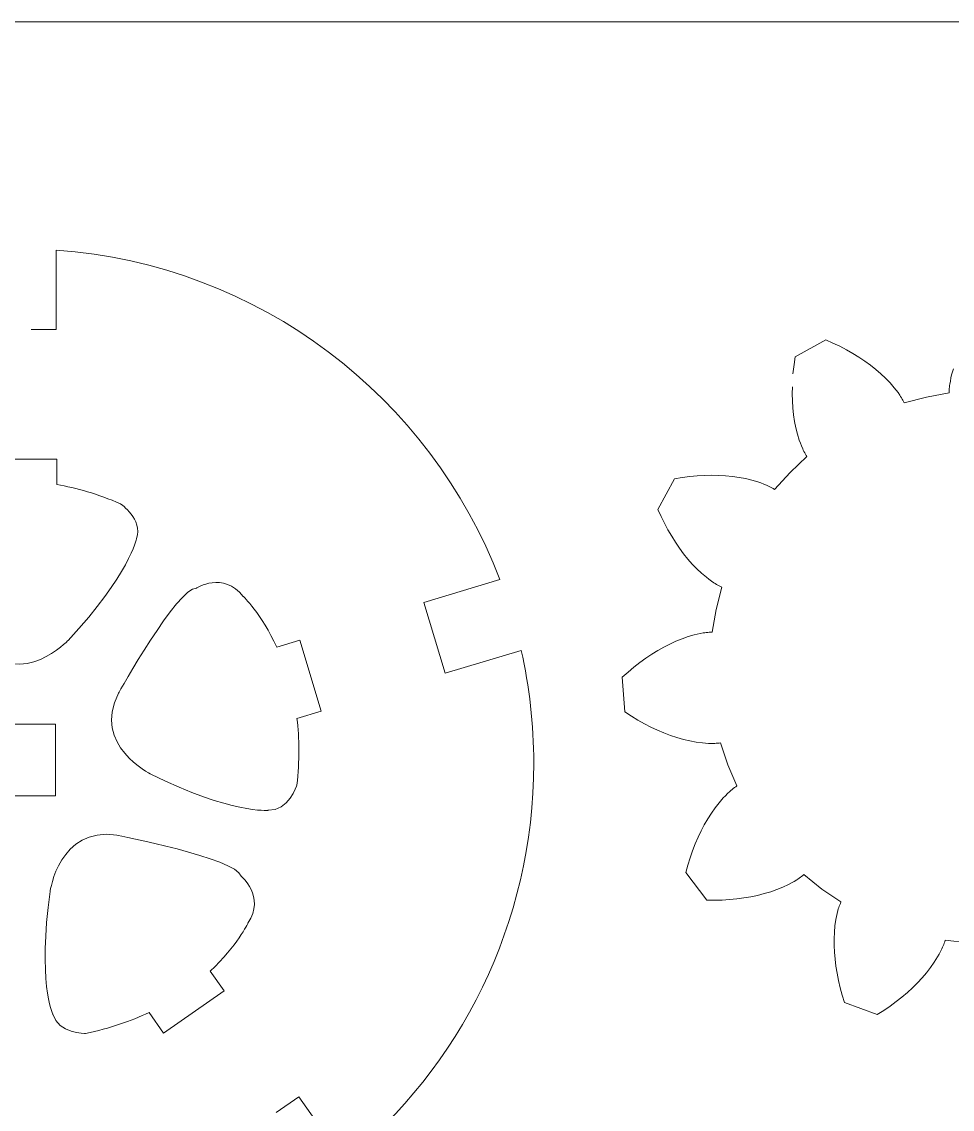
# Model space of a CAD drawing. Header units: centimetres. Extents: x -12 to 12.2, y -9.7 to 9.5.
# Drawn here: x -5.251 to -1.095, y 4.672 to 9.53 of the extents above; entities that cross this region are included whole.
import ezdxf

# ---------------------------------------------------------------- set-up
doc = ezdxf.new("R2010")
doc.units = ezdxf.units.CM
doc.header["$MEASUREMENT"] = 0
doc.layers.add('layer 1', color=7, linetype='Continuous')

msp = doc.modelspace()

# ---------------------------------------------------------------- linework, layer by layer
at = {"layer": 'layer 1', "color": 250, "lineweight": 18}
for points in [[(-11.76837, 9.52994), (-11.76837, 9.52994), (12.03219, 9.52994), (12.03219, 9.52994)], [(-3.11533, 7.03784), (-3.42674, 7.85295), (-4.18864, 8.4452), (-5.09673, 8.50971)], [(-1.79605, 8.03314), (-1.79605, 8.03314), (-1.65954, 8.10852), (-1.65954, 8.10852)], [(-1.65954, 8.10852), (-1.65954, 8.10852), (-1.62803, 8.09469), (-1.62803, 8.09469)], [(-1.62803, 8.09469), (-1.62803, 8.09469), (-1.5975, 8.08007), (-1.5975, 8.08007)], [(-1.5975, 8.08007), (-1.5975, 8.08007), (-1.56799, 8.06467), (-1.56799, 8.06467)], [(-1.56799, 8.06467), (-1.56799, 8.06467), (-1.53951, 8.04853), (-1.53951, 8.04853)], [(-1.53951, 8.04853), (-1.53951, 8.04853), (-1.51211, 8.03166), (-1.51211, 8.03166)], [(-1.51211, 8.03166), (-1.51211, 8.03166), (-1.48581, 8.0141), (-1.48581, 8.0141)], [(-1.48581, 8.0141), (-1.48581, 8.0141), (-1.46067, 7.99586), (-1.46067, 7.99586)], [(-1.46067, 7.99586), (-1.46067, 7.99586), (-1.43673, 7.97696), (-1.43673, 7.97696)], [(-1.43673, 7.97696), (-1.43673, 7.97696), (-1.41403, 7.95743), (-1.41403, 7.95743)], [(-1.09767, 7.95219), (-1.09767, 7.95219), (-1.08998, 7.9794), (-1.08998, 7.9794)], [(-1.41403, 7.95743), (-1.41403, 7.95743), (-1.39264, 7.93727), (-1.39264, 7.93727)], [(-1.39264, 7.93727), (-1.39264, 7.93727), (-1.37264, 7.91651), (-1.37264, 7.91651)], [(-1.10583, 7.91165), (-1.10583, 7.91165), (-1.10359, 7.92511), (-1.10359, 7.92511)], [(-1.10359, 7.92511), (-1.10359, 7.92511), (-1.10086, 7.93863), (-1.10086, 7.93863)], [(-1.10086, 7.93863), (-1.10086, 7.93863), (-1.09767, 7.95219), (-1.09767, 7.95219)], [(-1.80953, 7.86743), (-1.80953, 7.86743), (-1.8092, 7.89961), (-1.8092, 7.89961)], [(-1.37264, 7.91651), (-1.37264, 7.91651), (-1.35414, 7.89512), (-1.35414, 7.89512)], [(-1.35414, 7.89512), (-1.35414, 7.89512), (-1.3455, 7.8842), (-1.3455, 7.8842)], [(-1.3455, 7.8842), (-1.3455, 7.8842), (-1.3373, 7.87311), (-1.3373, 7.87311)], [(-1.3373, 7.87311), (-1.3373, 7.87311), (-1.32957, 7.86186), (-1.32957, 7.86186)], [(-1.2103, 7.85351), (-1.2103, 7.85351), (-1.1088, 7.87168), (-1.1088, 7.87168)], [(-1.1088, 7.87168), (-1.1088, 7.87168), (-1.10879, 7.87828), (-1.10879, 7.87828)], [(-1.10879, 7.87828), (-1.10879, 7.87828), (-1.10854, 7.88491), (-1.10854, 7.88491)], [(-1.10854, 7.88491), (-1.10854, 7.88491), (-1.10811, 7.89157), (-1.10811, 7.89157)], [(-1.10811, 7.89157), (-1.10811, 7.89157), (-1.1075, 7.89824), (-1.1075, 7.89824)], [(-1.1075, 7.89824), (-1.1075, 7.89824), (-1.10674, 7.90494), (-1.10674, 7.90494)], [(-1.10674, 7.90494), (-1.10674, 7.90494), (-1.10583, 7.91165), (-1.10583, 7.91165)], [(-1.80867, 7.83582), (-1.80867, 7.83582), (-1.80953, 7.86743), (-1.80953, 7.86743)], [(-1.80662, 7.80483), (-1.80662, 7.80483), (-1.80867, 7.83582), (-1.80867, 7.83582)], [(-1.32957, 7.86186), (-1.32957, 7.86186), (-1.3259, 7.85617), (-1.3259, 7.85617)], [(-1.3259, 7.85617), (-1.3259, 7.85617), (-1.32237, 7.85044), (-1.32237, 7.85044)], [(-1.32237, 7.85044), (-1.32237, 7.85044), (-1.31898, 7.84465), (-1.31898, 7.84465)], [(-1.31898, 7.84465), (-1.31898, 7.84465), (-1.31577, 7.83881), (-1.31577, 7.83881)], [(-1.31577, 7.83881), (-1.31577, 7.83881), (-1.31274, 7.8329), (-1.31274, 7.8329)], [(-1.31274, 7.8329), (-1.31274, 7.8329), (-1.30993, 7.82693), (-1.30993, 7.82693)], [(-1.30993, 7.82693), (-1.30993, 7.82693), (-1.2103, 7.85351), (-1.2103, 7.85351)], [(-1.80339, 7.77449), (-1.80339, 7.77449), (-1.80662, 7.80483), (-1.80662, 7.80483)], [(-1.79895, 7.74488), (-1.79895, 7.74488), (-1.80339, 7.77449), (-1.80339, 7.77449)], [(-1.79328, 7.71604), (-1.79328, 7.71604), (-1.79895, 7.74488), (-1.79895, 7.74488)], [(-1.78636, 7.68806), (-1.78636, 7.68806), (-1.79328, 7.71604), (-1.79328, 7.71604)], [(-1.77812, 7.66101), (-1.77812, 7.66101), (-1.78636, 7.68806), (-1.78636, 7.68806)], [(-1.77348, 7.64788), (-1.77348, 7.64788), (-1.77812, 7.66101), (-1.77812, 7.66101)], [(-1.76846, 7.63503), (-1.76846, 7.63503), (-1.77348, 7.64788), (-1.77348, 7.64788)], [(-1.76306, 7.6225), (-1.76306, 7.6225), (-1.76846, 7.63503), (-1.76846, 7.63503)], [(-1.81952, 7.5171), (-1.81952, 7.5171), (-1.74395, 7.58727), (-1.74395, 7.58727)], [(-1.7602, 7.61636), (-1.7602, 7.61636), (-1.76306, 7.6225), (-1.76306, 7.6225)], [(-1.75722, 7.61031), (-1.75722, 7.61031), (-1.7602, 7.61636), (-1.7602, 7.61636)], [(-1.75412, 7.60437), (-1.75412, 7.60437), (-1.75722, 7.61031), (-1.75722, 7.61031)], [(-1.75089, 7.59853), (-1.75089, 7.59853), (-1.75412, 7.60437), (-1.75412, 7.60437)], [(-1.74751, 7.59283), (-1.74751, 7.59283), (-1.75089, 7.59853), (-1.75089, 7.59853)], [(-1.74395, 7.58727), (-1.74395, 7.58727), (-1.74751, 7.59283), (-1.74751, 7.59283)], [(-2.40939, 7.35154), (-2.40939, 7.35154), (-2.33531, 7.48876), (-2.33531, 7.48876)], [(-2.33531, 7.48876), (-2.33531, 7.48876), (-2.30133, 7.49416), (-2.30133, 7.49416)], [(-2.30133, 7.49416), (-2.30133, 7.49416), (-2.26774, 7.49836), (-2.26774, 7.49836)], [(-2.26774, 7.49836), (-2.26774, 7.49836), (-2.23459, 7.50136), (-2.23459, 7.50136)], [(-2.23459, 7.50136), (-2.23459, 7.50136), (-2.2019, 7.50318), (-2.2019, 7.50318)], [(-2.2019, 7.50318), (-2.2019, 7.50318), (-2.16973, 7.50381), (-2.16973, 7.50381)], [(-2.16973, 7.50381), (-2.16973, 7.50381), (-2.13812, 7.50325), (-2.13812, 7.50325)], [(-2.13812, 7.50325), (-2.13812, 7.50325), (-2.1071, 7.50149), (-2.1071, 7.50149)], [(-2.1071, 7.50149), (-2.1071, 7.50149), (-2.07674, 7.49854), (-2.07674, 7.49854)], [(-2.07674, 7.49854), (-2.07674, 7.49854), (-2.04708, 7.49439), (-2.04708, 7.49439)], [(-2.04708, 7.49439), (-2.04708, 7.49439), (-2.01819, 7.48899), (-2.01819, 7.48899)], [(-2.01819, 7.48899), (-2.01819, 7.48899), (-1.99014, 7.48233), (-1.99014, 7.48233)], [(-1.99014, 7.48233), (-1.99014, 7.48233), (-1.96302, 7.47434), (-1.96302, 7.47434)], [(-1.88896, 7.44088), (-1.88896, 7.44088), (-1.81952, 7.5171), (-1.81952, 7.5171)], [(-4.80937, 7.37626), (-4.91106, 7.42056), (-5.00682, 7.44761), (-5.0952, 7.46285)], [(-1.96302, 7.47434), (-1.96302, 7.47434), (-1.94985, 7.46983), (-1.94985, 7.46983)], [(-1.94985, 7.46983), (-1.94985, 7.46983), (-1.93695, 7.46494), (-1.93695, 7.46494)], [(-1.93695, 7.46494), (-1.93695, 7.46494), (-1.92437, 7.45965), (-1.92437, 7.45965)], [(-1.92437, 7.45965), (-1.92437, 7.45965), (-1.9182, 7.45685), (-1.9182, 7.45685)], [(-1.9182, 7.45685), (-1.9182, 7.45685), (-1.91213, 7.45393), (-1.91213, 7.45393)], [(-1.91213, 7.45393), (-1.91213, 7.45393), (-1.90616, 7.45089), (-1.90616, 7.45089)], [(-1.90616, 7.45089), (-1.90616, 7.45089), (-1.90029, 7.44772), (-1.90029, 7.44772)], [(-1.90029, 7.44772), (-1.90029, 7.44772), (-1.89455, 7.44439), (-1.89455, 7.44439)], [(-1.89455, 7.44439), (-1.89455, 7.44439), (-1.88896, 7.44088), (-1.88896, 7.44088)], [(-2.39527, 7.32017), (-2.39527, 7.32017), (-2.40939, 7.35154), (-2.40939, 7.35154)], [(-2.38036, 7.28979), (-2.38036, 7.28979), (-2.39527, 7.32017), (-2.39527, 7.32017)], [(-2.36468, 7.26041), (-2.36468, 7.26041), (-2.38036, 7.28979), (-2.38036, 7.28979)], [(-2.34827, 7.23209), (-2.34827, 7.23209), (-2.36468, 7.26041), (-2.36468, 7.26041)], [(-2.33114, 7.20485), (-2.33114, 7.20485), (-2.34827, 7.23209), (-2.34827, 7.23209)], [(-2.31333, 7.17872), (-2.31333, 7.17872), (-2.33114, 7.20485), (-2.33114, 7.20485)], [(-2.29485, 7.15375), (-2.29485, 7.15375), (-2.31333, 7.17872), (-2.31333, 7.17872)], [(-2.27573, 7.12998), (-2.27573, 7.12998), (-2.29485, 7.15375), (-2.29485, 7.15375)], [(-2.25599, 7.10747), (-2.25599, 7.10747), (-2.27573, 7.12998), (-2.27573, 7.12998)], [(-2.23563, 7.08627), (-2.23563, 7.08627), (-2.25599, 7.10747), (-2.25599, 7.10747)], [(-2.21467, 7.06647), (-2.21467, 7.06647), (-2.23563, 7.08627), (-2.23563, 7.08627)], [(-2.19312, 7.04818), (-2.19312, 7.04818), (-2.21467, 7.06647), (-2.21467, 7.06647)], [(-2.18212, 7.03964), (-2.18212, 7.03964), (-2.19312, 7.04818), (-2.19312, 7.04818)], [(-2.17096, 7.03154), (-2.17096, 7.03154), (-2.18212, 7.03964), (-2.18212, 7.03964)], [(-2.15963, 7.02392), (-2.15963, 7.02392), (-2.17096, 7.03154), (-2.17096, 7.03154)], [(-2.1539, 7.0203), (-2.1539, 7.0203), (-2.15963, 7.02392), (-2.15963, 7.02392)], [(-2.14814, 7.01682), (-2.14814, 7.01682), (-2.1539, 7.0203), (-2.1539, 7.0203)], [(-2.15015, 6.90473), (-2.15015, 6.90473), (-2.12451, 7.00461), (-2.12451, 7.00461)], [(-2.14232, 7.0135), (-2.14232, 7.0135), (-2.14814, 7.01682), (-2.14814, 7.01682)], [(-2.13644, 7.01034), (-2.13644, 7.01034), (-2.14232, 7.0135), (-2.14232, 7.0135)], [(-2.13051, 7.00737), (-2.13051, 7.00737), (-2.13644, 7.01034), (-2.13644, 7.01034)], [(-2.12451, 7.00461), (-2.12451, 7.00461), (-2.13051, 7.00737), (-2.13051, 7.00737)], [(-2.16736, 6.80307), (-2.16736, 6.80307), (-2.15015, 6.90473), (-2.15015, 6.90473)], [(-2.20059, 6.80069), (-2.20059, 6.80069), (-2.1939, 6.80152), (-2.1939, 6.80152)], [(-2.1939, 6.80152), (-2.1939, 6.80152), (-2.18724, 6.80219), (-2.18724, 6.80219)], [(-2.18724, 6.80219), (-2.18724, 6.80219), (-2.18059, 6.80269), (-2.18059, 6.80269)], [(-2.18059, 6.80269), (-2.18059, 6.80269), (-2.17396, 6.80299), (-2.17396, 6.80299)], [(-2.17396, 6.80299), (-2.17396, 6.80299), (-2.16736, 6.80307), (-2.16736, 6.80307)], [(-2.3565, 6.75006), (-2.3565, 6.75006), (-2.32931, 6.76258), (-2.32931, 6.76258)], [(-2.32931, 6.76258), (-2.32931, 6.76258), (-2.30209, 6.77367), (-2.30209, 6.77367)], [(-2.30209, 6.77367), (-2.30209, 6.77367), (-2.27489, 6.78323), (-2.27489, 6.78323)], [(-2.27489, 6.78323), (-2.27489, 6.78323), (-2.24776, 6.79118), (-2.24776, 6.79118)], [(-2.24776, 6.79118), (-2.24776, 6.79118), (-2.23423, 6.7945), (-2.23423, 6.7945)], [(-2.23423, 6.7945), (-2.23423, 6.7945), (-2.22074, 6.79736), (-2.22074, 6.79736)], [(-2.22074, 6.79736), (-2.22074, 6.79736), (-2.2073, 6.79972), (-2.2073, 6.79972)], [(-2.2073, 6.79972), (-2.2073, 6.79972), (-2.20059, 6.80069), (-2.20059, 6.80069)], [(-2.4643, 6.68629), (-2.4643, 6.68629), (-2.43758, 6.70421), (-2.43758, 6.70421)], [(-2.43758, 6.70421), (-2.43758, 6.70421), (-2.41068, 6.72083), (-2.41068, 6.72083)], [(-2.41068, 6.72083), (-2.41068, 6.72083), (-2.38364, 6.73612), (-2.38364, 6.73612)], [(-2.38364, 6.73612), (-2.38364, 6.73612), (-2.3565, 6.75006), (-2.3565, 6.75006)], [(-2.51708, 6.64664), (-2.51708, 6.64664), (-2.49081, 6.66709), (-2.49081, 6.66709)], [(-2.49081, 6.66709), (-2.49081, 6.66709), (-2.4643, 6.68629), (-2.4643, 6.68629)], [(-2.56873, 6.60203), (-2.56873, 6.60203), (-2.54307, 6.62495), (-2.54307, 6.62495)], [(-2.54307, 6.62495), (-2.54307, 6.62495), (-2.51708, 6.64664), (-2.51708, 6.64664)], [(-2.55687, 6.44654), (-2.55687, 6.44654), (-2.56873, 6.60203), (-2.56873, 6.60203)], [(-4.02253, 6.1195), (-4.00947, 6.22965), (-4.01121, 6.32915), (-4.02214, 6.41816)], [(-2.52803, 6.42779), (-2.52803, 6.42779), (-2.55687, 6.44654), (-2.55687, 6.44654)], [(-2.49906, 6.41029), (-2.49906, 6.41029), (-2.52803, 6.42779), (-2.52803, 6.42779)], [(-2.46999, 6.39406), (-2.46999, 6.39406), (-2.49906, 6.41029), (-2.49906, 6.41029)], [(-2.44087, 6.3791), (-2.44087, 6.3791), (-2.46999, 6.39406), (-2.46999, 6.39406)], [(-2.41174, 6.36544), (-2.41174, 6.36544), (-2.44087, 6.3791), (-2.44087, 6.3791)], [(-2.38263, 6.35309), (-2.38263, 6.35309), (-2.41174, 6.36544), (-2.41174, 6.36544)], [(-2.35359, 6.34208), (-2.35359, 6.34208), (-2.38263, 6.35309), (-2.38263, 6.35309)], [(-2.32465, 6.33242), (-2.32465, 6.33242), (-2.35359, 6.34208), (-2.35359, 6.34208)], [(-2.29587, 6.32415), (-2.29587, 6.32415), (-2.32465, 6.33242), (-2.32465, 6.33242)], [(-2.26728, 6.31733), (-2.26728, 6.31733), (-2.29587, 6.32415), (-2.29587, 6.32415)], [(-2.23895, 6.31201), (-2.23895, 6.31201), (-2.26728, 6.31733), (-2.26728, 6.31733)], [(-2.21092, 6.30827), (-2.21092, 6.30827), (-2.23895, 6.31201), (-2.23895, 6.31201)], [(-2.19705, 6.30703), (-2.19705, 6.30703), (-2.21092, 6.30827), (-2.21092, 6.30827)], [(-2.18328, 6.30626), (-2.18328, 6.30626), (-2.19705, 6.30703), (-2.19705, 6.30703)], [(-2.16963, 6.30596), (-2.16963, 6.30596), (-2.18328, 6.30626), (-2.18328, 6.30626)], [(-2.16286, 6.30601), (-2.16286, 6.30601), (-2.16963, 6.30596), (-2.16963, 6.30596)], [(-2.15613, 6.30621), (-2.15613, 6.30621), (-2.16286, 6.30601), (-2.16286, 6.30601)], [(-2.14943, 6.30656), (-2.14943, 6.30656), (-2.15613, 6.30621), (-2.15613, 6.30621)], [(-2.14278, 6.30707), (-2.14278, 6.30707), (-2.14943, 6.30656), (-2.14943, 6.30656)], [(-2.13619, 6.30778), (-2.13619, 6.30778), (-2.14278, 6.30707), (-2.14278, 6.30707)], [(-2.12965, 6.30871), (-2.12965, 6.30871), (-2.13619, 6.30778), (-2.13619, 6.30778)], [(-2.09722, 6.21083), (-2.09722, 6.21083), (-2.12965, 6.30871), (-2.12965, 6.30871)], [(-2.05674, 6.11599), (-2.05674, 6.11599), (-2.09722, 6.21083), (-2.09722, 6.21083)], [(-2.11794, 6.06252), (-2.11794, 6.06252), (-2.10836, 6.07263), (-2.10836, 6.07263)], [(-2.10836, 6.07263), (-2.10836, 6.07263), (-2.09856, 6.08233), (-2.09856, 6.08233)], [(-2.09856, 6.08233), (-2.09856, 6.08233), (-2.08852, 6.09158), (-2.08852, 6.09158)], [(-2.08852, 6.09158), (-2.08852, 6.09158), (-2.08341, 6.09602), (-2.08341, 6.09602)], [(-2.08341, 6.09602), (-2.08341, 6.09602), (-2.07823, 6.10034), (-2.07823, 6.10034)], [(-2.07823, 6.10034), (-2.07823, 6.10034), (-2.07298, 6.10451), (-2.07298, 6.10451)], [(-2.07298, 6.10451), (-2.07298, 6.10451), (-2.06766, 6.10852), (-2.06766, 6.10852)], [(-2.06766, 6.10852), (-2.06766, 6.10852), (-2.06225, 6.11236), (-2.06225, 6.11236)], [(-2.06225, 6.11236), (-2.06225, 6.11236), (-2.05674, 6.11599), (-2.05674, 6.11599)], [(-2.15419, 6.01843), (-2.15419, 6.01843), (-2.13647, 6.04117), (-2.13647, 6.04117)], [(-2.13647, 6.04117), (-2.13647, 6.04117), (-2.11794, 6.06252), (-2.11794, 6.06252)], [(-2.18719, 5.96914), (-2.18719, 5.96914), (-2.17109, 5.99439), (-2.17109, 5.99439)], [(-2.17109, 5.99439), (-2.17109, 5.99439), (-2.15419, 6.01843), (-2.15419, 6.01843)], [(-2.21696, 5.91527), (-2.21696, 5.91527), (-2.20249, 5.94275), (-2.20249, 5.94275)], [(-2.20249, 5.94275), (-2.20249, 5.94275), (-2.18719, 5.96914), (-2.18719, 5.96914)], [(-2.2434, 5.85722), (-2.2434, 5.85722), (-2.23061, 5.88675), (-2.23061, 5.88675)], [(-2.23061, 5.88675), (-2.23061, 5.88675), (-2.21696, 5.91527), (-2.21696, 5.91527)], [(-2.25533, 5.82674), (-2.25533, 5.82674), (-2.2434, 5.85722), (-2.2434, 5.85722)], [(-2.2765, 5.76303), (-2.2765, 5.76303), (-2.26637, 5.79533), (-2.26637, 5.79533)], [(-2.26637, 5.79533), (-2.26637, 5.79533), (-2.25533, 5.82674), (-2.25533, 5.82674)], [(-2.2857, 5.72988), (-2.2857, 5.72988), (-2.2765, 5.76303), (-2.2765, 5.76303)], [(-2.19167, 5.60549), (-2.19167, 5.60549), (-2.2857, 5.72988), (-2.2857, 5.72988)], [(-1.80153, 5.68945), (-1.80153, 5.68945), (-1.81353, 5.68266), (-1.81353, 5.68266)], [(-1.78989, 5.69658), (-1.78989, 5.69658), (-1.80153, 5.68945), (-1.80153, 5.68945)], [(-1.78422, 5.70029), (-1.78422, 5.70029), (-1.78989, 5.69658), (-1.78989, 5.69658)], [(-1.77867, 5.70409), (-1.77867, 5.70409), (-1.78422, 5.70029), (-1.78422, 5.70029)], [(-1.77322, 5.708), (-1.77322, 5.708), (-1.77867, 5.70409), (-1.77867, 5.70409)], [(-1.7679, 5.71203), (-1.7679, 5.71203), (-1.77322, 5.708), (-1.77322, 5.708)], [(-1.76274, 5.71619), (-1.76274, 5.71619), (-1.7679, 5.71203), (-1.7679, 5.71203)], [(-1.75774, 5.72051), (-1.75774, 5.72051), (-1.76274, 5.71619), (-1.76274, 5.71619)], [(-1.67754, 5.65569), (-1.67754, 5.65569), (-1.75774, 5.72051), (-1.75774, 5.72051)], [(-1.90593, 5.64364), (-1.90593, 5.64364), (-1.93461, 5.63503), (-1.93461, 5.63503)], [(-1.87819, 5.65335), (-1.87819, 5.65335), (-1.90593, 5.64364), (-1.90593, 5.64364)], [(-1.85147, 5.66419), (-1.85147, 5.66419), (-1.87819, 5.65335), (-1.87819, 5.65335)], [(-1.82587, 5.6762), (-1.82587, 5.6762), (-1.85147, 5.66419), (-1.85147, 5.66419)], [(-1.81353, 5.68266), (-1.81353, 5.68266), (-1.82587, 5.6762), (-1.82587, 5.6762)], [(-1.59221, 5.5978), (-1.59221, 5.5978), (-1.67754, 5.65569), (-1.67754, 5.65569)], [(-2.15726, 5.6053), (-2.15726, 5.6053), (-2.19167, 5.60549), (-2.19167, 5.60549)], [(-2.12343, 5.60624), (-2.12343, 5.60624), (-2.15726, 5.6053), (-2.15726, 5.6053)], [(-2.09019, 5.6083), (-2.09019, 5.6083), (-2.12343, 5.60624), (-2.12343, 5.60624)], [(-2.05761, 5.61146), (-2.05761, 5.61146), (-2.09019, 5.6083), (-2.09019, 5.6083)], [(-2.02572, 5.61573), (-2.02572, 5.61573), (-2.05761, 5.61146), (-2.05761, 5.61146)], [(-1.99456, 5.62107), (-1.99456, 5.62107), (-2.02572, 5.61573), (-2.02572, 5.61573)], [(-1.96417, 5.62751), (-1.96417, 5.62751), (-1.99456, 5.62107), (-1.99456, 5.62107)], [(-1.93461, 5.63503), (-1.93461, 5.63503), (-1.96417, 5.62751), (-1.96417, 5.62751)], [(-1.59736, 5.58562), (-1.59736, 5.58562), (-1.59489, 5.59177), (-1.59489, 5.59177)], [(-1.59489, 5.59177), (-1.59489, 5.59177), (-1.59221, 5.5978), (-1.59221, 5.5978)], [(-1.6122, 5.53342), (-1.6122, 5.53342), (-1.60919, 5.54688), (-1.60919, 5.54688)], [(-1.60919, 5.54688), (-1.60919, 5.54688), (-1.60575, 5.56008), (-1.60575, 5.56008)], [(-1.60575, 5.56008), (-1.60575, 5.56008), (-1.60386, 5.56659), (-1.60386, 5.56659)], [(-1.60386, 5.56659), (-1.60386, 5.56659), (-1.60183, 5.57301), (-1.60183, 5.57301)], [(-1.60183, 5.57301), (-1.60183, 5.57301), (-1.59967, 5.57936), (-1.59967, 5.57936)], [(-1.59967, 5.57936), (-1.59967, 5.57936), (-1.59736, 5.58562), (-1.59736, 5.58562)], [(-1.62144, 5.46304), (-1.62144, 5.46304), (-1.61884, 5.49175), (-1.61884, 5.49175)], [(-1.61884, 5.49175), (-1.61884, 5.49175), (-1.61479, 5.51973), (-1.61479, 5.51973)], [(-1.61479, 5.51973), (-1.61479, 5.51973), (-1.6122, 5.53342), (-1.6122, 5.53342)], [(-1.62266, 5.43368), (-1.62266, 5.43368), (-1.62144, 5.46304), (-1.62144, 5.46304)], [(-1.62256, 5.40372), (-1.62256, 5.40372), (-1.62266, 5.43368), (-1.62266, 5.43368)], [(-1.62116, 5.37325), (-1.62116, 5.37325), (-1.62256, 5.40372), (-1.62256, 5.40372)], [(-1.1382, 5.39541), (-1.1382, 5.39541), (-1.14097, 5.38923), (-1.14097, 5.38923)], [(-1.13559, 5.40162), (-1.13559, 5.40162), (-1.1382, 5.39541), (-1.1382, 5.39541)], [(-1.13312, 5.40785), (-1.13312, 5.40785), (-1.13559, 5.40162), (-1.13559, 5.40162)], [(-1.13083, 5.41412), (-1.13083, 5.41412), (-1.13312, 5.40785), (-1.13312, 5.40785)], [(-1.12873, 5.42041), (-1.12873, 5.42041), (-1.13083, 5.41412), (-1.13083, 5.41412)], [(-1.12686, 5.42674), (-1.12686, 5.42674), (-1.12873, 5.42041), (-1.12873, 5.42041)], [(-1.02435, 5.41557), (-1.02435, 5.41557), (-1.12686, 5.42674), (-1.12686, 5.42674)], [(-1.61848, 5.34231), (-1.61848, 5.34231), (-1.62116, 5.37325), (-1.62116, 5.37325)], [(-1.16022, 5.35263), (-1.16022, 5.35263), (-1.17526, 5.32869), (-1.17526, 5.32869)], [(-1.15333, 5.36474), (-1.15333, 5.36474), (-1.16022, 5.35263), (-1.16022, 5.35263)], [(-1.14691, 5.37694), (-1.14691, 5.37694), (-1.15333, 5.36474), (-1.15333, 5.36474)], [(-1.14097, 5.38923), (-1.14097, 5.38923), (-1.14691, 5.37694), (-1.14691, 5.37694)], [(-1.61453, 5.31094), (-1.61453, 5.31094), (-1.61848, 5.34231), (-1.61848, 5.34231)], [(-1.60934, 5.27919), (-1.60934, 5.27919), (-1.61453, 5.31094), (-1.61453, 5.31094)], [(-1.19188, 5.30513), (-1.19188, 5.30513), (-1.20996, 5.28196), (-1.20996, 5.28196)], [(-1.17526, 5.32869), (-1.17526, 5.32869), (-1.19188, 5.30513), (-1.19188, 5.30513)], [(-1.60289, 5.24709), (-1.60289, 5.24709), (-1.60934, 5.27919), (-1.60934, 5.27919)], [(-1.5952, 5.2147), (-1.5952, 5.2147), (-1.60289, 5.24709), (-1.60289, 5.24709)], [(-1.22944, 5.25921), (-1.22944, 5.25921), (-1.25024, 5.2369), (-1.25024, 5.2369)], [(-1.20996, 5.28196), (-1.20996, 5.28196), (-1.22944, 5.25921), (-1.22944, 5.25921)], [(-1.58626, 5.18205), (-1.58626, 5.18205), (-1.5952, 5.2147), (-1.5952, 5.2147)], [(-1.27233, 5.21506), (-1.27233, 5.21506), (-1.29565, 5.19371), (-1.29565, 5.19371)], [(-1.25024, 5.2369), (-1.25024, 5.2369), (-1.27233, 5.21506), (-1.27233, 5.21506)], [(-1.57608, 5.14918), (-1.57608, 5.14918), (-1.58626, 5.18205), (-1.58626, 5.18205)], [(-1.34588, 5.15261), (-1.34588, 5.15261), (-1.37272, 5.13291), (-1.37272, 5.13291)], [(-1.32018, 5.17289), (-1.32018, 5.17289), (-1.34588, 5.15261), (-1.34588, 5.15261)], [(-1.29565, 5.19371), (-1.29565, 5.19371), (-1.32018, 5.17289), (-1.32018, 5.17289)], [(-4.96636, 5.01082), (-4.85769, 5.03302), (-4.76377, 5.06592), (-4.68269, 5.10425)], [(-1.42972, 5.09538), (-1.42972, 5.09538), (-1.57608, 5.14918), (-1.57608, 5.14918)], [(-1.40067, 5.11383), (-1.40067, 5.11383), (-1.42972, 5.09538), (-1.42972, 5.09538)], [(-1.37272, 5.13291), (-1.37272, 5.13291), (-1.40067, 5.11383), (-1.40067, 5.11383)]]:
    msp.add_open_spline(points, degree=3, dxfattribs=at)
for points, knots in [([(-5.09673, 8.50971), (-5.09673, 8.50971), (-5.09673, 8.15534), (-5.09673, 8.15534), (-5.09673, 8.15534), (-5.09673, 8.15534), (-5.20927, 8.15534), (-5.20927, 8.15534)], [0, 0, 0, 0, 0.3333333, 0.3333333, 0.3333333, 0.3333333, 1, 1, 1, 1]), ([(-1.80764, 7.95743), (-1.80764, 7.95743), (-1.80113, 7.99911), (-1.80113, 7.99911), (-1.80113, 7.99911), (-1.80113, 7.99911), (-1.79605, 8.03314), (-1.79605, 8.03314)], [0, 0, 0, 0, 0.3333333, 0.3333333, 0.3333333, 0.3333333, 1, 1, 1, 1]), ([(-5.0952, 7.46285), (-5.0952, 7.46285), (-5.0952, 7.57598), (-5.0952, 7.57598), (-5.0952, 7.57598), (-5.0952, 7.57598), (-5.4252, 7.57598), (-5.4252, 7.57598), (-5.4252, 7.57598), (-5.4252, 7.57598), (-5.4252, 7.469), (-5.4252, 7.469)], [0, 0, 0, 0, 0.25, 0.25, 0.25, 0.25, 0.5, 0.5, 0.5, 0.5, 1, 1, 1, 1]), ([(-5.4252, 7.469), (-5.58885, 7.44579), (-5.68574, 7.39061), (-5.68574, 7.39061), (-5.68574, 7.39061), (-5.82097, 7.33712), (-5.7817, 7.20093), (-5.7817, 7.20093), (-5.7817, 7.20093), (-5.8111, 7.12421), (-5.43261, 6.73177), (-5.43261, 6.73177), (-5.43261, 6.73177), (-5.24446, 6.55121), (-5.04455, 6.76648), (-5.04455, 6.76648), (-5.04455, 6.76648), (-4.76821, 7.06159), (-4.73882, 7.22147), (-4.73882, 7.22147), (-4.73882, 7.22147), (-4.70942, 7.30718), (-4.80937, 7.37626), (-4.80937, 7.37626)], [0, 0, 0, 0, 0.1428571, 0.1428571, 0.1428571, 0.1428571, 0.2857143, 0.2857143, 0.2857143, 0.2857143, 0.4285714, 0.4285714, 0.4285714, 0.4285714, 0.5714286, 0.5714286, 0.5714286, 0.5714286, 0.7142857, 0.7142857, 0.7142857, 0.7142857, 1, 1, 1, 1]), ([(-4.11151, 6.73589), (-4.18097, 6.88587), (-4.26178, 6.96271), (-4.26178, 6.96271), (-4.26178, 6.96271), (-4.35202, 7.07674), (-4.47108, 6.99983), (-4.47108, 6.99983), (-4.47108, 6.99983), (-4.55302, 7.00583), (-4.81949, 6.53016), (-4.81949, 6.53016), (-4.81949, 6.53016), (-4.93805, 6.2979), (-4.67424, 6.16865), (-4.67424, 6.16865), (-4.67424, 6.16865), (-4.31192, 5.98927), (-4.15036, 6.00728), (-4.15036, 6.00728), (-4.15036, 6.00728), (-4.05981, 6.00387), (-4.02253, 6.1195), (-4.02253, 6.1195)], [0, 0, 0, 0, 0.1428571, 0.1428571, 0.1428571, 0.1428571, 0.2857143, 0.2857143, 0.2857143, 0.2857143, 0.4285714, 0.4285714, 0.4285714, 0.4285714, 0.5714286, 0.5714286, 0.5714286, 0.5714286, 0.7142857, 0.7142857, 0.7142857, 0.7142857, 1, 1, 1, 1]), ([(-3.02028, 6.72183), (-3.02028, 6.72183), (-3.35957, 6.61953), (-3.35957, 6.61953), (-3.35957, 6.61953), (-3.35957, 6.61953), (-3.45483, 6.93548), (-3.45483, 6.93548), (-3.45483, 6.93548), (-3.45483, 6.93548), (-3.11533, 7.03784), (-3.11533, 7.03784)], [0, 0, 0, 0, 0.25, 0.25, 0.25, 0.25, 0.5, 0.5, 0.5, 0.5, 1, 1, 1, 1]), ([(-4.02214, 6.41816), (-4.02214, 6.41816), (-3.91382, 6.45082), (-3.91382, 6.45082), (-3.91382, 6.45082), (-3.91382, 6.45082), (-4.00908, 6.76677), (-4.00908, 6.76677), (-4.00908, 6.76677), (-4.00908, 6.76677), (-4.11151, 6.73589), (-4.11151, 6.73589)], [0, 0, 0, 0, 0.25, 0.25, 0.25, 0.25, 0.5, 0.5, 0.5, 0.5, 1, 1, 1, 1]), ([(-3.8097, 4.43816), (-3.2938, 4.85946), (-2.96427, 5.50035), (-2.96427, 6.21835), (-2.96427, 6.21835), (-2.96427, 6.39139), (-2.98402, 6.55972), (-3.02028, 6.72183)], [0, 0, 0, 0, 0.3333333, 0.3333333, 0.3333333, 0.3333333, 1, 1, 1, 1]), ([(-5.1002, 6.07199), (-5.1002, 6.07199), (-5.4202, 6.07199), (-5.4202, 6.07199), (-5.4202, 6.07199), (-5.4202, 6.07199), (-5.4202, 6.39199), (-5.4202, 6.39199), (-5.4202, 6.39199), (-5.4202, 6.39199), (-5.1002, 6.39199), (-5.1002, 6.39199), (-5.1002, 6.39199), (-5.1002, 6.39199), (-5.1002, 6.07199), (-5.1002, 6.07199)], [0, 0, 0, 0, 0.2, 0.2, 0.2, 0.2, 0.4, 0.4, 0.4, 0.4, 0.6, 0.6, 0.6, 0.6, 1, 1, 1, 1]), ([(-4.40911, 5.28889), (-4.28855, 5.40195), (-4.24097, 5.50279), (-4.24097, 5.50279), (-4.24097, 5.50279), (-4.16105, 5.62429), (-4.27147, 5.71316), (-4.27147, 5.71316), (-4.27147, 5.71316), (-4.29151, 5.79284), (-4.82679, 5.89643), (-4.82679, 5.89643), (-4.82679, 5.89643), (-5.08454, 5.93605), (-5.1244, 5.64499), (-5.1244, 5.64499), (-5.1244, 5.64499), (-5.18091, 5.24466), (-5.11307, 5.09693), (-5.11307, 5.09693), (-5.11307, 5.09693), (-5.08786, 5.00989), (-4.96636, 5.01082), (-4.96636, 5.01082)], [0, 0, 0, 0, 0.1428571, 0.1428571, 0.1428571, 0.1428571, 0.2857143, 0.2857143, 0.2857143, 0.2857143, 0.4285714, 0.4285714, 0.4285714, 0.4285714, 0.5714286, 0.5714286, 0.5714286, 0.5714286, 0.7142857, 0.7142857, 0.7142857, 0.7142857, 1, 1, 1, 1]), ([(-4.68269, 5.10425), (-4.68269, 5.10425), (-4.61767, 5.01167), (-4.61767, 5.01167), (-4.61767, 5.01167), (-4.61767, 5.01167), (-4.34762, 5.20135), (-4.34762, 5.20135), (-4.34762, 5.20135), (-4.34762, 5.20135), (-4.40911, 5.28889), (-4.40911, 5.28889)], [0, 0, 0, 0, 0.25, 0.25, 0.25, 0.25, 0.5, 0.5, 0.5, 0.5, 1, 1, 1, 1]), ([(-4.11483, 4.65687), (-4.11483, 4.65687), (-4.01337, 4.72813), (-4.01337, 4.72813), (-4.01337, 4.72813), (-4.01337, 4.72813), (-3.8097, 4.43816), (-3.8097, 4.43816)], [0, 0, 0, 0, 0.3333333, 0.3333333, 0.3333333, 0.3333333, 1, 1, 1, 1])]:
    msp.add_open_spline(points, degree=3, knots=knots, dxfattribs=at)

doc.saveas('drawing.dxf')
